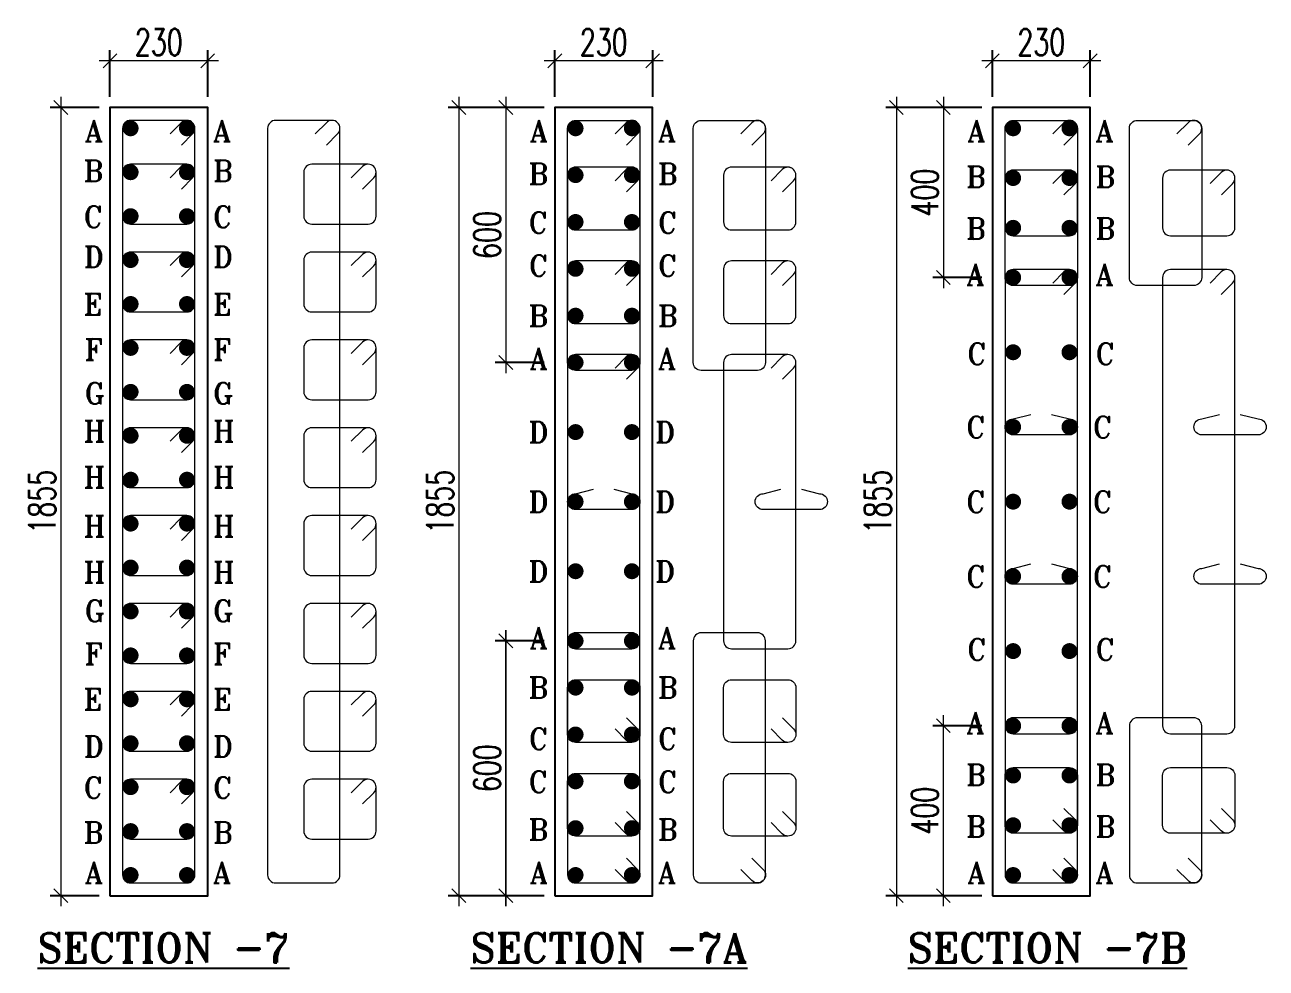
# Model space of a CAD drawing. Header units: millimetres. Extents: x 1123469 to 1752051, y -126924 to 196924.
# Drawn here: x 1603088 to 1614767, y -91979 to -83097 of the extents above; entities that cross this region are included whole.
import ezdxf

# ---------------------------------------------------------------- set-up
doc = ezdxf.new("R2010")
doc.units = ezdxf.units.MM
doc.header["$LTSCALE"] = 500
doc.header["$MEASUREMENT"] = 0
doc.header["$PDMODE"] = 34
doc.layers.get('Defpoints').update_dxf_attribs({"lineweight": 0})
doc.layers.add('DIAMENTION', color=1, linetype='Continuous', lineweight=0)
doc.layers.add('STEEL', color=7, linetype='Continuous', lineweight=20)
for name, color, linetype in [('Reinf', 4, 'Continuous'), ('S-TEXT', 3, 'Continuous'), ('TOWER AREA COLUMN.', 6, 'Continuous')]:
    doc.layers.add(name, color=color, linetype=linetype)
doc.styles.add('2MM', font='romans.shx', dxfattribs={"width": 0.7})
doc.styles.add('ROMANT', font='romant__.ttf', dxfattribs={"width": 0.9, "height": 600})
doc.dimstyles.new('SHUIB', dxfattribs={"dimtxt": 200, "dimasz": 180, "dimexe": 100, "dimexo": 250, "dimgap": 50, "dimtad": 2, "dimdec": 0, "dimzin": 1, "dimdsep": 46, "dimtxsty": '2MM', "dimblk": 'OBLIQUE', "dimcen": 0, "dimdle": 100, "dimclrd": 1, "dimclre": 1, "dimclrt": 3, "dimadec": 0, "dimazin": 0, "dimtfac": 1, "dimtdec": 0, "dimtix": 1, "dimtmove": 2, "dimatfit": 3, "dimfxl": 1, "dimtolj": 1, "dimlwd": -1, "dimarcsym": 0})

# ---------------------------------------------------------------- blocks, each defined once
blk = doc.blocks.new('_Oblique')
at = {"color": 0, "linetype": 'ByBlock', "lineweight": -2}
blk.add_line((-0.5, -0.5), (0.5, 0.5), dxfattribs=at)
blk = doc.blocks.new('*D292')
at = {"layer": 'Defpoints', "color": 0, "ltscale": 100, "transparency": 16777216}
for p in [(1603889, -83436), (1603889, -83876), (1604809, -83876)]:
    blk.add_point(p, dxfattribs=at)
at = {"layer": 'DIAMENTION', "color": 1, "lineweight": -2, "ltscale": 100, "transparency": 16777216}
for p, q in [((1603889, -83776), (1603889, -83336)), ((1604809, -83776), (1604809, -83336))]:
    blk.add_line(p, q, dxfattribs=at)
at = {"layer": 'DIAMENTION', "color": 1, "ltscale": 100, "transparency": 16777216}
blk.add_line((1604909, -83436), (1603789, -83436), dxfattribs=at)
at = {"layer": 'DIAMENTION', "color": 1, "ltscale": 100, "transparency": 16777216, "xscale": 130, "yscale": 130, "zscale": 130, "rotation": 180}
blk.add_blockref('_Oblique', (1603889, -83436), dxfattribs=at)
at = {"layer": 'DIAMENTION', "color": 1, "ltscale": 100, "transparency": 16777216, "xscale": 130, "yscale": 130, "zscale": 130}
blk.add_blockref('_Oblique', (1604809, -83436), dxfattribs=at)
at = {"layer": 'DIAMENTION', "color": 3, "ltscale": 100, "transparency": 16777216, "insert": (1604349, -83261), "char_height": 250, "attachment_point": 5, "style": '2MM'}
blk.add_mtext('\\A1;230', dxfattribs=at)
blk = doc.blocks.new('*D293')
at = {"layer": 'Defpoints', "color": 0, "ltscale": 100, "transparency": 16777216}
for p in [(1603889, -83876), (1603427, -91296), (1603889, -91296)]:
    blk.add_point(p, dxfattribs=at)
at = {"layer": 'DIAMENTION', "color": 1, "ltscale": 100, "transparency": 16777216}
blk.add_line((1603427, -83776), (1603427, -91396), dxfattribs=at)
at = {"layer": 'DIAMENTION', "color": 1, "lineweight": -2, "ltscale": 100, "transparency": 16777216}
for p, q in [((1603789, -83876), (1603327, -83876)), ((1603789, -91296), (1603327, -91296))]:
    blk.add_line(p, q, dxfattribs=at)
at = {"layer": 'DIAMENTION', "color": 1, "ltscale": 100, "transparency": 16777216, "xscale": 130, "yscale": 130, "zscale": 130}
for p, rotation in [((1603427, -83876), 90), ((1603427, -91296), 270)]:
    blk.add_blockref('_Oblique', p, dxfattribs=dict(at, rotation=rotation))
at = {"layer": 'DIAMENTION', "color": 3, "ltscale": 100, "transparency": 16777216, "insert": (1603252, -87586), "char_height": 250, "attachment_point": 5, "rotation": 90, "style": '2MM'}
blk.add_mtext('\\A1;1855', dxfattribs=at)
blk = doc.blocks.new('*D762')
at = {"layer": 'Defpoints', "color": 0, "ltscale": 100, "transparency": 16777216}
for p in [(1608075, -83436), (1608075, -83876), (1608995, -83876)]:
    blk.add_point(p, dxfattribs=at)
at = {"layer": 'DIAMENTION', "color": 1, "lineweight": -2, "ltscale": 100, "transparency": 16777216}
for p, q in [((1608075, -83776), (1608075, -83336)), ((1608995, -83776), (1608995, -83336))]:
    blk.add_line(p, q, dxfattribs=at)
at = {"layer": 'DIAMENTION', "color": 1, "ltscale": 100, "transparency": 16777216}
blk.add_line((1609095, -83436), (1607975, -83436), dxfattribs=at)
at = {"layer": 'DIAMENTION', "color": 1, "ltscale": 100, "transparency": 16777216, "xscale": 130, "yscale": 130, "zscale": 130, "rotation": 180}
blk.add_blockref('_Oblique', (1608075, -83436), dxfattribs=at)
at = {"layer": 'DIAMENTION', "color": 1, "ltscale": 100, "transparency": 16777216, "xscale": 130, "yscale": 130, "zscale": 130}
blk.add_blockref('_Oblique', (1608995, -83436), dxfattribs=at)
at = {"layer": 'DIAMENTION', "color": 3, "ltscale": 100, "transparency": 16777216, "insert": (1608535, -83261), "char_height": 250, "attachment_point": 5, "style": '2MM'}
blk.add_mtext('\\A1;230', dxfattribs=at)
blk = doc.blocks.new('*D763')
at = {"layer": 'Defpoints', "color": 0, "ltscale": 100, "transparency": 16777216}
for p in [(1608075, -83876), (1607171, -91296), (1608075, -91296)]:
    blk.add_point(p, dxfattribs=at)
at = {"layer": 'DIAMENTION', "color": 1, "ltscale": 100, "transparency": 16777216}
blk.add_line((1607171, -83776), (1607171, -91396), dxfattribs=at)
at = {"layer": 'DIAMENTION', "color": 1, "lineweight": -2, "ltscale": 100, "transparency": 16777216}
for p, q in [((1607975, -83876), (1607071, -83876)), ((1607975, -91296), (1607071, -91296))]:
    blk.add_line(p, q, dxfattribs=at)
at = {"layer": 'DIAMENTION', "color": 1, "ltscale": 100, "transparency": 16777216, "xscale": 130, "yscale": 130, "zscale": 130}
for p, rotation in [((1607171, -83876), 90), ((1607171, -91296), 270)]:
    blk.add_blockref('_Oblique', p, dxfattribs=dict(at, rotation=rotation))
at = {"layer": 'DIAMENTION', "color": 3, "ltscale": 100, "transparency": 16777216, "insert": (1606996, -87586), "char_height": 250, "attachment_point": 5, "rotation": 90, "style": '2MM'}
blk.add_mtext('\\A1;1855', dxfattribs=at)
blk = doc.blocks.new('*D764')
at = {"layer": 'Defpoints', "color": 0, "ltscale": 100, "transparency": 16777216}
for p in [(1608075, -83876), (1607613, -86276), (1608075, -86276)]:
    blk.add_point(p, dxfattribs=at)
at = {"layer": 'DIAMENTION', "color": 1, "ltscale": 100, "transparency": 16777216}
blk.add_line((1607613, -83776), (1607613, -86376), dxfattribs=at)
at = {"layer": 'DIAMENTION', "color": 1, "lineweight": -2, "ltscale": 100, "transparency": 16777216}
for p, q in [((1607975, -83876), (1607513, -83876)), ((1607975, -86276), (1607513, -86276))]:
    blk.add_line(p, q, dxfattribs=at)
at = {"layer": 'DIAMENTION', "color": 1, "ltscale": 100, "transparency": 16777216, "xscale": 130, "yscale": 130, "zscale": 130}
for p, rotation in [((1607613, -83876), 90), ((1607613, -86276), 270)]:
    blk.add_blockref('_Oblique', p, dxfattribs=dict(at, rotation=rotation))
at = {"layer": 'DIAMENTION', "color": 3, "ltscale": 100, "transparency": 16777216, "insert": (1607438, -85076), "char_height": 250, "attachment_point": 5, "rotation": 90, "style": '2MM'}
blk.add_mtext('\\A1;600', dxfattribs=at)
blk = doc.blocks.new('*D765')
at = {"layer": 'Defpoints', "color": 0, "ltscale": 100, "transparency": 16777216}
for p in [(1608075, -88896), (1607613, -91296), (1608075, -91296)]:
    blk.add_point(p, dxfattribs=at)
at = {"layer": 'DIAMENTION', "color": 1, "ltscale": 100, "transparency": 16777216}
blk.add_line((1607613, -88796), (1607613, -91396), dxfattribs=at)
at = {"layer": 'DIAMENTION', "color": 1, "lineweight": -2, "ltscale": 100, "transparency": 16777216}
for p, q in [((1607975, -88896), (1607513, -88896)), ((1607975, -91296), (1607513, -91296))]:
    blk.add_line(p, q, dxfattribs=at)
at = {"layer": 'DIAMENTION', "color": 1, "ltscale": 100, "transparency": 16777216, "xscale": 130, "yscale": 130, "zscale": 130}
for p, rotation in [((1607613, -88896), 90), ((1607613, -91296), 270)]:
    blk.add_blockref('_Oblique', p, dxfattribs=dict(at, rotation=rotation))
at = {"layer": 'DIAMENTION', "color": 3, "ltscale": 100, "transparency": 16777216, "insert": (1607438, -90096), "char_height": 250, "attachment_point": 5, "rotation": 90, "style": '2MM'}
blk.add_mtext('\\A1;600', dxfattribs=at)
blk = doc.blocks.new('*D767')
at = {"layer": 'Defpoints', "color": 0, "ltscale": 100, "transparency": 16777216}
for p in [(1612191, -83436), (1612191, -83876), (1613111, -83876)]:
    blk.add_point(p, dxfattribs=at)
at = {"layer": 'DIAMENTION', "color": 1, "lineweight": -2, "ltscale": 100, "transparency": 16777216}
for p, q in [((1612191, -83776), (1612191, -83336)), ((1613111, -83776), (1613111, -83336))]:
    blk.add_line(p, q, dxfattribs=at)
at = {"layer": 'DIAMENTION', "color": 1, "ltscale": 100, "transparency": 16777216}
blk.add_line((1613211, -83436), (1612091, -83436), dxfattribs=at)
at = {"layer": 'DIAMENTION', "color": 1, "ltscale": 100, "transparency": 16777216, "xscale": 130, "yscale": 130, "zscale": 130, "rotation": 180}
blk.add_blockref('_Oblique', (1612191, -83436), dxfattribs=at)
at = {"layer": 'DIAMENTION', "color": 1, "ltscale": 100, "transparency": 16777216, "xscale": 130, "yscale": 130, "zscale": 130}
blk.add_blockref('_Oblique', (1613111, -83436), dxfattribs=at)
at = {"layer": 'DIAMENTION', "color": 3, "ltscale": 100, "transparency": 16777216, "insert": (1612651, -83261), "char_height": 250, "attachment_point": 5, "style": '2MM'}
blk.add_mtext('\\A1;230', dxfattribs=at)
blk = doc.blocks.new('*D768')
at = {"layer": 'Defpoints', "color": 0, "ltscale": 100, "transparency": 16777216}
for p in [(1612191, -83876), (1611288, -91296), (1612191, -91296)]:
    blk.add_point(p, dxfattribs=at)
at = {"layer": 'DIAMENTION', "color": 1, "ltscale": 100, "transparency": 16777216}
blk.add_line((1611288, -83776), (1611288, -91396), dxfattribs=at)
at = {"layer": 'DIAMENTION', "color": 1, "lineweight": -2, "ltscale": 100, "transparency": 16777216}
for p, q in [((1612091, -83876), (1611188, -83876)), ((1612091, -91296), (1611188, -91296))]:
    blk.add_line(p, q, dxfattribs=at)
at = {"layer": 'DIAMENTION', "color": 1, "ltscale": 100, "transparency": 16777216, "xscale": 130, "yscale": 130, "zscale": 130}
for p, rotation in [((1611288, -83876), 90), ((1611288, -91296), 270)]:
    blk.add_blockref('_Oblique', p, dxfattribs=dict(at, rotation=rotation))
at = {"layer": 'DIAMENTION', "color": 3, "ltscale": 100, "transparency": 16777216, "insert": (1611113, -87586), "char_height": 250, "attachment_point": 5, "rotation": 90, "style": '2MM'}
blk.add_mtext('\\A1;1855', dxfattribs=at)
blk = doc.blocks.new('*D766')
at = {"layer": 'Defpoints', "color": 0, "ltscale": 100, "transparency": 16777216}
for p in [(1612191, -83876), (1611730, -85476), (1612191, -85476)]:
    blk.add_point(p, dxfattribs=at)
at = {"layer": 'DIAMENTION', "color": 1, "ltscale": 100, "transparency": 16777216}
blk.add_line((1611730, -83776), (1611730, -85576), dxfattribs=at)
at = {"layer": 'DIAMENTION', "color": 1, "lineweight": -2, "ltscale": 100, "transparency": 16777216}
for p, q in [((1612091, -83876), (1611630, -83876)), ((1612091, -85476), (1611630, -85476))]:
    blk.add_line(p, q, dxfattribs=at)
at = {"layer": 'DIAMENTION', "color": 1, "ltscale": 100, "transparency": 16777216, "xscale": 130, "yscale": 130, "zscale": 130}
for p, rotation in [((1611730, -83876), 90), ((1611730, -85476), 270)]:
    blk.add_blockref('_Oblique', p, dxfattribs=dict(at, rotation=rotation))
at = {"layer": 'DIAMENTION', "color": 3, "ltscale": 100, "transparency": 16777216, "insert": (1611555, -84676), "char_height": 250, "attachment_point": 5, "rotation": 90, "style": '2MM'}
blk.add_mtext('\\A1;400', dxfattribs=at)
blk = doc.blocks.new('*D809')
at = {"layer": 'Defpoints', "color": 0, "ltscale": 100, "transparency": 16777216}
for p in [(1607613, -88896), (1608075, -88896), (1608075, -91296)]:
    blk.add_point(p, dxfattribs=at)
at = {"layer": 'DIAMENTION', "color": 1, "ltscale": 100, "transparency": 16777216}
blk.add_line((1607613, -91396), (1607613, -88796), dxfattribs=at)
at = {"layer": 'DIAMENTION', "color": 1, "lineweight": -2, "ltscale": 100, "transparency": 16777216}
for p, q in [((1607975, -88896), (1607513, -88896)), ((1607975, -91296), (1607513, -91296))]:
    blk.add_line(p, q, dxfattribs=at)
at = {"layer": 'DIAMENTION', "color": 1, "ltscale": 100, "transparency": 16777216, "xscale": 130, "yscale": 130, "zscale": 130}
for p, rotation in [((1607613, -88896), 90), ((1607613, -91296), 270)]:
    blk.add_blockref('_Oblique', p, dxfattribs=dict(at, rotation=rotation))
at = {"layer": 'DIAMENTION', "color": 3, "ltscale": 100, "transparency": 16777216, "insert": (1607438, -90096), "char_height": 250, "attachment_point": 5, "rotation": 90, "style": '2MM'}
blk.add_mtext('\\A1;600', dxfattribs=at)
blk = doc.blocks.new('*D810')
at = {"layer": 'Defpoints', "color": 0, "ltscale": 100, "transparency": 16777216}
for p in [(1611730, -89696), (1612191, -89696), (1612191, -91296)]:
    blk.add_point(p, dxfattribs=at)
at = {"layer": 'DIAMENTION', "color": 1, "ltscale": 100, "transparency": 16777216}
blk.add_line((1611730, -91396), (1611730, -89596), dxfattribs=at)
at = {"layer": 'DIAMENTION', "color": 1, "lineweight": -2, "ltscale": 100, "transparency": 16777216}
for p, q in [((1612091, -89696), (1611630, -89696)), ((1612091, -91296), (1611630, -91296))]:
    blk.add_line(p, q, dxfattribs=at)
at = {"layer": 'DIAMENTION', "color": 1, "ltscale": 100, "transparency": 16777216, "xscale": 130, "yscale": 130, "zscale": 130}
for p, rotation in [((1611730, -89696), 90), ((1611730, -91296), 270)]:
    blk.add_blockref('_Oblique', p, dxfattribs=dict(at, rotation=rotation))
at = {"layer": 'DIAMENTION', "color": 3, "ltscale": 100, "transparency": 16777216, "insert": (1611555, -90496), "char_height": 250, "attachment_point": 5, "rotation": 90, "style": '2MM'}
blk.add_mtext('\\A1;400', dxfattribs=at)

msp = doc.modelspace()

# ---------------------------------------------------------------- linework, layer by layer
at = {"layer": 'Reinf', "color": 4, "linetype": 'ByBlock', "const_width": 75}
for points in [[(1604083.5, -84108.9, -1), (1604083.5, -84033.9, -1)], [(1604613.5, -84108.9, 1), (1604613.5, -84033.9, 1)], [(1608269.6, -84108.9, -1), (1608269.6, -84033.9, -1)], [(1608799.6, -84108.9, 1), (1608799.6, -84033.9, 1)], [(1612386.3, -84108.9, -1), (1612386.3, -84033.9, -1)], [(1612916.3, -84108.9, 1), (1612916.3, -84033.9, 1)], [(1604083.5, -84522.4, -1), (1604083.5, -84447.4, -1)], [(1604613.5, -84522.4, 1), (1604613.5, -84447.4, 1)], [(1608269.6, -84549.9, -1), (1608269.6, -84474.9, -1)], [(1608799.6, -84549.9, 1), (1608799.6, -84474.9, 1)], [(1612386.3, -84577.2, -1), (1612386.3, -84502.2, -1)], [(1612916.3, -84577.2, 1), (1612916.3, -84502.2, 1)], [(1604083.5, -84936, -1), (1604083.5, -84861, -1)], [(1604613.5, -84936, 1), (1604613.5, -84861, 1)], [(1608269.6, -84990.9, -1), (1608269.6, -84915.9, -1)], [(1608799.6, -84990.9, 1), (1608799.6, -84915.9, 1)], [(1612386.3, -85045.6, -1), (1612386.3, -84970.6, -1)], [(1612916.3, -85045.6, 1), (1612916.3, -84970.6, 1)], [(1604083.5, -85349.5, -1), (1604083.5, -85274.5, -1)], [(1604613.5, -85349.5, 1), (1604613.5, -85274.5, 1)], [(1608269.6, -85431.9, -1), (1608269.6, -85356.9, -1)], [(1608799.6, -85431.9, 1), (1608799.6, -85356.9, 1)], [(1612386.3, -85513.9, -1), (1612386.3, -85438.9, -1)], [(1612916.3, -85513.9, 1), (1612916.3, -85438.9, 1)], [(1604083.5, -85763, -1), (1604083.5, -85688, -1)], [(1604613.5, -85763, 1), (1604613.5, -85688, 1)], [(1608269.6, -85872.9, -1), (1608269.6, -85797.9, -1)], [(1608799.6, -85872.9, 1), (1608799.6, -85797.9, 1)], [(1604083.5, -86176.5, -1), (1604083.5, -86101.5, -1)], [(1604613.5, -86176.5, 1), (1604613.5, -86101.5, 1)], [(1612386.3, -86217.2, -1), (1612386.3, -86142.2, -1)], [(1612916.3, -86217.2, 1), (1612916.3, -86142.2, 1)], [(1608269.6, -86313.9, -1), (1608269.6, -86238.9, -1)], [(1608799.6, -86313.9, 1), (1608799.6, -86238.9, 1)], [(1604083.5, -86590.1, -1), (1604083.5, -86515.1, -1)], [(1604613.5, -86590.1, 1), (1604613.5, -86515.1, 1)], [(1608269.6, -86968.9, -1), (1608269.6, -86893.9, -1)], [(1608799.6, -86968.9, 1), (1608799.6, -86893.9, 1)], [(1612386.3, -86920.6, -1), (1612386.3, -86845.6, -1)], [(1612916.3, -86920.6, 1), (1612916.3, -86845.6, 1)], [(1604083.5, -87003.6, -1), (1604083.5, -86928.6, -1)], [(1604613.5, -87003.6, 1), (1604613.5, -86928.6, 1)], [(1604083.5, -87417.1, -1), (1604083.5, -87342.1, -1)], [(1604613.5, -87417.1, 1), (1604613.5, -87342.1, 1)], [(1608269.6, -87623.9, -1), (1608269.6, -87548.9, -1)], [(1608799.6, -87623.9, 1), (1608799.6, -87548.9, 1)], [(1612386.3, -87623.9, -1), (1612386.3, -87548.9, -1)], [(1612916.3, -87623.9, 1), (1612916.3, -87548.9, 1)], [(1604083.5, -87830.7, -1), (1604083.5, -87755.7, -1)], [(1604613.5, -87830.7, 1), (1604613.5, -87755.7, 1)], [(1604083.5, -88244.2, -1), (1604083.5, -88169.2, -1)], [(1604613.5, -88244.2, 1), (1604613.5, -88169.2, 1)], [(1608269.6, -88278.9, -1), (1608269.6, -88203.9, -1)], [(1608799.6, -88278.9, 1), (1608799.6, -88203.9, 1)], [(1612386.3, -88327.2, -1), (1612386.3, -88252.2, -1)], [(1612916.3, -88327.2, 1), (1612916.3, -88252.2, 1)], [(1604083.5, -88657.7, -1), (1604083.5, -88582.7, -1)], [(1604613.5, -88657.7, 1), (1604613.5, -88582.7, 1)], [(1608269.6, -88858.9, 1), (1608269.6, -88933.9, 1)], [(1608799.6, -88858.9, -1), (1608799.6, -88933.9, -1)], [(1604083.5, -89071.2, -1), (1604083.5, -88996.2, -1)], [(1604613.5, -89071.2, 1), (1604613.5, -88996.2, 1)], [(1612386.3, -89030.6, -1), (1612386.3, -88955.6, -1)], [(1612916.3, -89030.6, 1), (1612916.3, -88955.6, 1)], [(1608269.6, -89299.9, 1), (1608269.6, -89374.9, 1)], [(1608799.6, -89299.9, -1), (1608799.6, -89374.9, -1)], [(1604083.5, -89484.8, -1), (1604083.5, -89409.8, -1)], [(1604613.5, -89484.8, 1), (1604613.5, -89409.8, 1)], [(1612386.3, -89658.9, 1), (1612386.3, -89733.9, 1)], [(1612916.3, -89658.9, -1), (1612916.3, -89733.9, -1)], [(1604083.5, -89898.3, -1), (1604083.5, -89823.3, -1)], [(1604613.5, -89898.3, 1), (1604613.5, -89823.3, 1)], [(1608269.6, -89740.9, 1), (1608269.6, -89815.9, 1)], [(1608799.6, -89740.9, -1), (1608799.6, -89815.9, -1)], [(1608269.6, -90181.9, 1), (1608269.6, -90256.9, 1)], [(1608799.6, -90181.9, -1), (1608799.6, -90256.9, -1)], [(1612386.3, -90127.2, 1), (1612386.3, -90202.2, 1)], [(1612916.3, -90127.2, -1), (1612916.3, -90202.2, -1)], [(1604083.5, -90311.8, -1), (1604083.5, -90236.8, -1)], [(1604613.5, -90311.8, 1), (1604613.5, -90236.8, 1)], [(1604083.5, -90725.4, -1), (1604083.5, -90650.4, -1)], [(1604613.5, -90725.4, 1), (1604613.5, -90650.4, 1)], [(1608269.6, -90622.9, 1), (1608269.6, -90697.9, 1)], [(1608799.6, -90622.9, -1), (1608799.6, -90697.9, -1)], [(1612386.3, -90595.6, 1), (1612386.3, -90670.6, 1)], [(1612916.3, -90595.6, -1), (1612916.3, -90670.6, -1)], [(1604083.5, -91063.9, 1), (1604083.5, -91138.9, 1)], [(1604613.5, -91063.9, -1), (1604613.5, -91138.9, -1)], [(1608269.6, -91063.9, 1), (1608269.6, -91138.9, 1)], [(1608799.6, -91063.9, -1), (1608799.6, -91138.9, -1)], [(1612386.3, -91063.9, 1), (1612386.3, -91138.9, 1)], [(1612916.3, -91063.9, -1), (1612916.3, -91138.9, -1)]]:
    msp.add_lwpolyline(points, format="xyb", close=True, dxfattribs=at)
at = {"layer": 'STEEL', "color": 4, "linetype": 'ByBlock'}
for points in [[(1604083.5, -91176.4), (1604613.5, -91176.4, 0.4142136), (1604688.5, -91101.4), (1604688.5, -84071.4, 0.4142136), (1604613.5, -83996.4), (1604083.5, -83996.4, 0.4142136), (1604008.5, -84071.4), (1604008.5, -91101.4, 0.4142136)], [(1605447.9, -91176.4), (1605977.9, -91176.4, 0.4142136), (1606052.9, -91101.4), (1606052.9, -84071.4, 0.4142136), (1605977.9, -83996.4), (1605447.9, -83996.4, 0.4142136), (1605372.9, -84071.4), (1605372.9, -91101.4, 0.4142136)], [(1608269.6, -83996.4), (1608799.6, -83996.4, -0.4142136), (1608874.6, -84071.4), (1608874.6, -86276.4, -0.4142136), (1608799.6, -86351.4), (1608269.6, -86351.4, -0.4142136), (1608194.6, -86276.4), (1608194.6, -84071.4, -0.4142136)], [(1609451.2, -83996.4), (1609981.2, -83996.4, -0.4142136), (1610056.2, -84071.4), (1610056.2, -86276.4, -0.4142136), (1609981.2, -86351.4), (1609451.2, -86351.4, -0.4142136), (1609376.2, -86276.4), (1609376.2, -84071.4, -0.4142136)], [(1612386.3, -83996.4), (1612916.3, -83996.4, -0.4142136), (1612991.3, -84071.4), (1612991.3, -85476.4, -0.4142136), (1612916.3, -85551.4), (1612386.3, -85551.4, -0.4142136), (1612311.3, -85476.4), (1612311.3, -84071.4, -0.4142136)], [(1613554.9, -83996.4), (1614084.9, -83996.4, -0.4142136), (1614159.9, -84071.4), (1614159.9, -85476.4, -0.4142136), (1614084.9, -85551.4), (1613554.9, -85551.4, -0.4142136), (1613479.9, -85476.4), (1613479.9, -84071.4, -0.4142136)], [(1604083.5, -84973.5), (1604613.5, -84973.5, 0.4142136), (1604688.5, -84898.5), (1604688.5, -84484.9, 0.4142136), (1604613.5, -84409.9), (1604083.5, -84409.9, 0.4142136), (1604008.5, -84484.9), (1604008.5, -84898.5, 0.4142136)], [(1605787.9, -84973.5), (1606317.9, -84973.5, 0.4142136), (1606392.9, -84898.5), (1606392.9, -84484.9, 0.4142136), (1606317.9, -84409.9), (1605787.9, -84409.9, 0.4142136), (1605712.9, -84484.9), (1605712.9, -84898.5, 0.4142136)], [(1608269.6, -85028.4), (1608799.6, -85028.4, 0.4142136), (1608874.6, -84953.4), (1608874.6, -84512.4, 0.4142136), (1608799.6, -84437.4), (1608269.6, -84437.4, 0.4142136), (1608194.6, -84512.4), (1608194.6, -84953.4, 0.4142136)], [(1609737.5, -85028.4), (1610267.5, -85028.4, 0.4142136), (1610342.5, -84953.4), (1610342.5, -84512.4, 0.4142136), (1610267.5, -84437.4), (1609737.5, -84437.4, 0.4142136), (1609662.5, -84512.4), (1609662.5, -84953.4, 0.4142136)], [(1612386.3, -85083.1), (1612916.3, -85083.1, 0.4142136), (1612991.3, -85008.1), (1612991.3, -84539.7, 0.4142136), (1612916.3, -84464.7), (1612386.3, -84464.7, 0.4142136), (1612311.3, -84539.7), (1612311.3, -85008.1, 0.4142136)], [(1613867, -85083.1), (1614397, -85083.1, 0.4142136), (1614472, -85008.1), (1614472, -84539.7, 0.4142136), (1614397, -84464.7), (1613867, -84464.7, 0.4142136), (1613792, -84539.7), (1613792, -85008.1, 0.4142136)], [(1604083.5, -85800.5), (1604613.5, -85800.5, 0.4142136), (1604688.5, -85725.5), (1604688.5, -85312, 0.4142136), (1604613.5, -85237), (1604083.5, -85237, 0.4142136), (1604008.5, -85312), (1604008.5, -85725.5, 0.4142136)], [(1605787.9, -85800.5), (1606317.9, -85800.5, 0.4142136), (1606392.9, -85725.5), (1606392.9, -85312, 0.4142136), (1606317.9, -85237), (1605787.9, -85237, 0.4142136), (1605712.9, -85312), (1605712.9, -85725.5, 0.4142136)], [(1608269.6, -85910.4), (1608799.6, -85910.4, 0.4142136), (1608874.6, -85835.4), (1608874.6, -85394.4, 0.4142136), (1608799.6, -85319.4), (1608269.6, -85319.4, 0.4142136), (1608194.6, -85394.4), (1608194.6, -85835.4, 0.4142136)], [(1609737.5, -85910.4), (1610267.5, -85910.4, 0.4142136), (1610342.5, -85835.4), (1610342.5, -85394.4, 0.4142136), (1610267.5, -85319.4), (1609737.5, -85319.4, 0.4142136), (1609662.5, -85394.4), (1609662.5, -85835.4, 0.4142136)], [(1612386.3, -89771.4), (1612916.3, -89771.4, 0.4142136), (1612991.3, -89696.4), (1612991.3, -85476.4, 0.4142136), (1612916.3, -85401.4), (1612386.3, -85401.4, 0.4142136), (1612311.3, -85476.4), (1612311.3, -89696.4, 0.4142136)], [(1613867, -89771.4), (1614397, -89771.4, 0.4142136), (1614472, -89696.4), (1614472, -85476.4, 0.4142136), (1614397, -85401.4), (1613867, -85401.4, 0.4142136), (1613792, -85476.4), (1613792, -89696.4, 0.4142136)], [(1604083.5, -86627.6), (1604613.5, -86627.6, 0.4142136), (1604688.5, -86552.6), (1604688.5, -86139, 0.4142136), (1604613.5, -86064), (1604083.5, -86064, 0.4142136), (1604008.5, -86139), (1604008.5, -86552.6, 0.4142136)], [(1605787.9, -86627.6), (1606317.9, -86627.6, 0.4142136), (1606392.9, -86552.6), (1606392.9, -86139, 0.4142136), (1606317.9, -86064), (1605787.9, -86064, 0.4142136), (1605712.9, -86139), (1605712.9, -86552.6, 0.4142136)], [(1608269.6, -88971.4), (1608799.6, -88971.4, 0.4142136), (1608874.6, -88896.4), (1608874.6, -86276.4, 0.4142136), (1608799.6, -86201.4), (1608269.6, -86201.4, 0.4142136), (1608194.6, -86276.4), (1608194.6, -88896.4, 0.4142136)], [(1609737.5, -88971.4), (1610267.5, -88971.4, 0.4142136), (1610342.5, -88896.4), (1610342.5, -86276.4, 0.4142136), (1610267.5, -86201.4), (1609737.5, -86201.4, 0.4142136), (1609662.5, -86276.4), (1609662.5, -88896.4, 0.4142136)], [(1604083.5, -87454.6), (1604613.5, -87454.6, 0.4142136), (1604688.5, -87379.6), (1604688.5, -86966.1, 0.4142136), (1604613.5, -86891.1), (1604083.5, -86891.1, 0.4142136), (1604008.5, -86966.1), (1604008.5, -87379.6, 0.4142136)], [(1605787.9, -87454.6), (1606317.9, -87454.6, 0.4142136), (1606392.9, -87379.6), (1606392.9, -86966.1, 0.4142136), (1606317.9, -86891.1), (1605787.9, -86891.1, 0.4142136), (1605712.9, -86966.1), (1605712.9, -87379.6, 0.4142136)], [(1604083.5, -88281.7), (1604613.5, -88281.7, 0.4142136), (1604688.5, -88206.7), (1604688.5, -87793.2, 0.4142136), (1604613.5, -87718.2), (1604083.5, -87718.2, 0.4142136), (1604008.5, -87793.2), (1604008.5, -88206.7, 0.4142136)], [(1605787.9, -88281.7), (1606317.9, -88281.7, 0.4142136), (1606392.9, -88206.7), (1606392.9, -87793.2, 0.4142136), (1606317.9, -87718.2), (1605787.9, -87718.2, 0.4142136), (1605712.9, -87793.2), (1605712.9, -88206.7, 0.4142136)], [(1604083.5, -89108.7), (1604613.5, -89108.7, 0.4142136), (1604688.5, -89033.7), (1604688.5, -88620.2, 0.4142136), (1604613.5, -88545.2), (1604083.5, -88545.2, 0.4142136), (1604008.5, -88620.2), (1604008.5, -89033.7, 0.4142136)], [(1605787.9, -89108.7), (1606317.9, -89108.7, 0.4142136), (1606392.9, -89033.7), (1606392.9, -88620.2, 0.4142136), (1606317.9, -88545.2), (1605787.9, -88545.2, 0.4142136), (1605712.9, -88620.2), (1605712.9, -89033.7, 0.4142136)], [(1608269.6, -91176.4), (1608799.6, -91176.4, 0.4142136), (1608874.6, -91101.4), (1608874.6, -88896.4, 0.4142136), (1608799.6, -88821.4), (1608269.6, -88821.4, 0.4142136), (1608194.6, -88896.4), (1608194.6, -91101.4, 0.4142136)], [(1609451.2, -91176.4), (1609981.2, -91176.4, 0.4142136), (1610056.2, -91101.4), (1610056.2, -88896.4, 0.4142136), (1609981.2, -88821.4), (1609451.2, -88821.4, 0.4142136), (1609376.2, -88896.4), (1609376.2, -91101.4, 0.4142136)], [(1608269.6, -89262.4), (1608799.6, -89262.4, -0.4142136), (1608874.6, -89337.4), (1608874.6, -89778.4, -0.4142136), (1608799.6, -89853.4), (1608269.6, -89853.4, -0.4142136), (1608194.6, -89778.4), (1608194.6, -89337.4, -0.4142136)], [(1609737.5, -89262.4), (1610267.5, -89262.4, -0.4142136), (1610342.5, -89337.4), (1610342.5, -89778.4, -0.4142136), (1610267.5, -89853.4), (1609737.5, -89853.4, -0.4142136), (1609662.5, -89778.4), (1609662.5, -89337.4, -0.4142136)], [(1604083.5, -89935.8), (1604613.5, -89935.8, 0.4142136), (1604688.5, -89860.8), (1604688.5, -89447.3, 0.4142136), (1604613.5, -89372.3), (1604083.5, -89372.3, 0.4142136), (1604008.5, -89447.3), (1604008.5, -89860.8, 0.4142136)], [(1605787.9, -89935.8), (1606317.9, -89935.8, 0.4142136), (1606392.9, -89860.8), (1606392.9, -89447.3, 0.4142136), (1606317.9, -89372.3), (1605787.9, -89372.3, 0.4142136), (1605712.9, -89447.3), (1605712.9, -89860.8, 0.4142136)], [(1612386.3, -91176.4), (1612916.3, -91176.4, 0.4142136), (1612991.3, -91101.4), (1612991.3, -89696.4, 0.4142136), (1612916.3, -89621.4), (1612386.3, -89621.4, 0.4142136), (1612311.3, -89696.4), (1612311.3, -91101.4, 0.4142136)], [(1613554.9, -91176.4), (1614084.9, -91176.4, 0.4142136), (1614159.9, -91101.4), (1614159.9, -89696.4, 0.4142136), (1614084.9, -89621.4), (1613554.9, -89621.4, 0.4142136), (1613479.9, -89696.4), (1613479.9, -91101.4, 0.4142136)], [(1608269.6, -90144.4), (1608799.6, -90144.4, -0.4142136), (1608874.6, -90219.4), (1608874.6, -90660.4, -0.4142136), (1608799.6, -90735.4), (1608269.6, -90735.4, -0.4142136), (1608194.6, -90660.4), (1608194.6, -90219.4, -0.4142136)], [(1609737.5, -90144.4), (1610267.5, -90144.4, -0.4142136), (1610342.5, -90219.4), (1610342.5, -90660.4, -0.4142136), (1610267.5, -90735.4), (1609737.5, -90735.4, -0.4142136), (1609662.5, -90660.4), (1609662.5, -90219.4, -0.4142136)], [(1612386.3, -90089.7), (1612916.3, -90089.7, -0.4142136), (1612991.3, -90164.7), (1612991.3, -90633.1, -0.4142136), (1612916.3, -90708.1), (1612386.3, -90708.1, -0.4142136), (1612311.3, -90633.1), (1612311.3, -90164.7, -0.4142136)], [(1613867, -90089.7), (1614397, -90089.7, -0.4142136), (1614472, -90164.7), (1614472, -90633.1, -0.4142136), (1614397, -90708.1), (1613867, -90708.1, -0.4142136), (1613792, -90633.1), (1613792, -90164.7, -0.4142136)], [(1604083.5, -90762.9), (1604613.5, -90762.9, 0.4142136), (1604688.5, -90687.9), (1604688.5, -90274.3, 0.4142136), (1604613.5, -90199.3), (1604083.5, -90199.3, 0.4142136), (1604008.5, -90274.3), (1604008.5, -90687.9, 0.4142136)], [(1605787.9, -90762.9), (1606317.9, -90762.9, 0.4142136), (1606392.9, -90687.9), (1606392.9, -90274.3, 0.4142136), (1606317.9, -90199.3), (1605787.9, -90199.3, 0.4142136), (1605712.9, -90274.3), (1605712.9, -90687.9, 0.4142136)]]:
    msp.add_lwpolyline(points, format="xyb", close=True, dxfattribs=at)
for points in [[(1604561.5, -84229.6), (1604666.7, -84124.4, 0.4142136), (1604666.7, -84018.4), (1604666.7, -84018.4, 0.4142136), (1604560.6, -84018.4), (1604455.4, -84123.6)], [(1605925.8, -84229.6), (1606031.1, -84124.4, 0.4142136), (1606031.1, -84018.4), (1606031.1, -84018.4, 0.4142136), (1605925, -84018.4), (1605819.8, -84123.6)], [(1608747.5, -84229.6), (1608852.7, -84124.4, 0.4142136), (1608852.7, -84018.4), (1608852.7, -84018.4, 0.4142136), (1608746.7, -84018.4), (1608641.5, -84123.6)], [(1609929.2, -84229.6), (1610034.4, -84124.4, 0.4142136), (1610034.4, -84018.4), (1610034.4, -84018.4, 0.4142136), (1609928.4, -84018.4), (1609823.1, -84123.6)], [(1612864.3, -84229.6), (1612969.5, -84124.4, 0.4142136), (1612969.5, -84018.4), (1612969.5, -84018.4, 0.4142136), (1612863.4, -84018.4), (1612758.2, -84123.6)], [(1614032.9, -84229.6), (1614138.1, -84124.4, 0.4142136), (1614138.1, -84018.4), (1614138.1, -84018.4, 0.4142136), (1614032, -84018.4), (1613926.8, -84123.6)], [(1604561.5, -84643.2), (1604666.7, -84538, 0.4142136), (1604666.7, -84431.9), (1604666.7, -84431.9, 0.4142136), (1604560.6, -84431.9), (1604455.4, -84537.1)], [(1606265.8, -84643.2), (1606371.1, -84538, 0.4142136), (1606371.1, -84431.9), (1606371.1, -84431.9, 0.4142136), (1606265, -84431.9), (1606159.8, -84537.1)], [(1608747.5, -84670.6), (1608852.7, -84565.4, 0.4142136), (1608852.7, -84459.4), (1608852.7, -84459.4, 0.4142136), (1608746.7, -84459.4), (1608641.5, -84564.6)], [(1610215.5, -84670.6), (1610320.7, -84565.4, 0.4142136), (1610320.7, -84459.4), (1610320.7, -84459.4, 0.4142136), (1610214.6, -84459.4), (1610109.4, -84564.6)], [(1612864.3, -84698), (1612969.5, -84592.8, 0.4142136), (1612969.5, -84486.7), (1612969.5, -84486.7, 0.4142136), (1612863.4, -84486.7), (1612758.2, -84591.9)], [(1614344.9, -84698), (1614450.2, -84592.8, 0.4142136), (1614450.2, -84486.7), (1614450.2, -84486.7, 0.4142136), (1614344.1, -84486.7), (1614238.9, -84591.9)], [(1604561.5, -85470.2), (1604666.7, -85365, 0.4142136), (1604666.7, -85259), (1604666.7, -85259, 0.4142136), (1604560.6, -85259), (1604455.4, -85364.2)], [(1606265.8, -85470.2), (1606371.1, -85365, 0.4142136), (1606371.1, -85259), (1606371.1, -85259, 0.4142136), (1606265, -85259), (1606159.8, -85364.2)], [(1608747.5, -85552.6), (1608852.7, -85447.4, 0.4142136), (1608852.7, -85341.4), (1608852.7, -85341.4, 0.4142136), (1608746.7, -85341.4), (1608641.5, -85446.6)], [(1610215.5, -85552.6), (1610320.7, -85447.4, 0.4142136), (1610320.7, -85341.4), (1610320.7, -85341.4, 0.4142136), (1610214.6, -85341.4), (1610109.4, -85446.6)], [(1612864.1, -85634.6), (1612969.4, -85529.4, 0.4142136), (1612969.4, -85423.4), (1612969.4, -85423.4, 0.4142136), (1612863.3, -85423.4), (1612758.1, -85528.6)], [(1614344.8, -85634.6), (1614450, -85529.4, 0.4142136), (1614450, -85423.4), (1614450, -85423.4, 0.4142136), (1614344, -85423.4), (1614238.7, -85528.6)], [(1604561.5, -86297.3), (1604666.7, -86192.1, 0.4142136), (1604666.7, -86086), (1604666.7, -86086, 0.4142136), (1604560.6, -86086), (1604455.4, -86191.2)], [(1606265.8, -86297.3), (1606371.1, -86192.1, 0.4142136), (1606371.1, -86086), (1606371.1, -86086, 0.4142136), (1606265, -86086), (1606159.8, -86191.2)], [(1608747.4, -86434.6), (1608852.6, -86329.4, 0.4142136), (1608852.6, -86223.4), (1608852.6, -86223.4, 0.4142136), (1608746.5, -86223.4), (1608641.3, -86328.6)], [(1610215.4, -86434.6), (1610320.6, -86329.4, 0.4142136), (1610320.6, -86223.4), (1610320.6, -86223.4, 0.4142136), (1610214.5, -86223.4), (1610109.3, -86328.6)], [(1612746, -86765.8), (1612916.3, -86808.1, -0.4142136), (1612991.3, -86883.1), (1612991.3, -86883.1, -0.4142136), (1612916.3, -86958.1), (1612386.3, -86958.1, -0.4142136), (1612311.3, -86883.1), (1612311.3, -86883.1, -0.4142136), (1612386.3, -86808.1), (1612553.6, -86765.8)], [(1614521.4, -86765.8), (1614691.7, -86808.1, -0.4142136), (1614766.7, -86883.1), (1614766.7, -86883.1, -0.4142136), (1614691.7, -86958.1), (1614161.7, -86958.1, -0.4142136), (1614086.7, -86883.1), (1614086.7, -86883.1, -0.4142136), (1614161.7, -86808.1), (1614329, -86765.8)], [(1604561.5, -87124.4), (1604666.7, -87019.1, 0.4142136), (1604666.7, -86913.1), (1604666.7, -86913.1, 0.4142136), (1604560.6, -86913.1), (1604455.4, -87018.3)], [(1606265.8, -87124.4), (1606371.1, -87019.1, 0.4142136), (1606371.1, -86913.1), (1606371.1, -86913.1, 0.4142136), (1606265, -86913.1), (1606159.8, -87018.3)], [(1608629.3, -87469.2), (1608799.6, -87511.4, -0.4142136), (1608874.6, -87586.4), (1608874.6, -87586.4, -0.4142136), (1608799.6, -87661.4), (1608269.6, -87661.4, -0.4142136), (1608194.6, -87586.4), (1608194.6, -87586.4, -0.4142136), (1608269.6, -87511.4), (1608436.8, -87469.2)], [(1610393.8, -87469.2), (1610564.1, -87511.4, -0.4142136), (1610639.1, -87586.4), (1610639.1, -87586.4, -0.4142136), (1610564.1, -87661.4), (1610034.1, -87661.4, -0.4142136), (1609959.1, -87586.4), (1609959.1, -87586.4, -0.4142136), (1610034.1, -87511.4), (1610201.3, -87469.2)], [(1604561.5, -87951.4), (1604666.7, -87846.2, 0.4142136), (1604666.7, -87740.1), (1604666.7, -87740.1, 0.4142136), (1604560.6, -87740.1), (1604455.4, -87845.3)], [(1606265.8, -87951.4), (1606371.1, -87846.2, 0.4142136), (1606371.1, -87740.1), (1606371.1, -87740.1, 0.4142136), (1606265, -87740.1), (1606159.8, -87845.3)], [(1612746, -88172.5), (1612916.3, -88214.7, -0.4142136), (1612991.3, -88289.7), (1612991.3, -88289.7, -0.4142136), (1612916.3, -88364.7), (1612386.3, -88364.7, -0.4142136), (1612311.3, -88289.7), (1612311.3, -88289.7, -0.4142136), (1612386.3, -88214.7), (1612553.6, -88172.5)], [(1614521.4, -88172.5), (1614691.7, -88214.7, -0.4142136), (1614766.7, -88289.7), (1614766.7, -88289.7, -0.4142136), (1614691.7, -88364.7), (1614161.7, -88364.7, -0.4142136), (1614086.7, -88289.7), (1614086.7, -88289.7, -0.4142136), (1614161.7, -88214.7), (1614329, -88172.5)], [(1604561.5, -88778.5), (1604666.7, -88673.3, 0.4142136), (1604666.7, -88567.2), (1604666.7, -88567.2, 0.4142136), (1604560.6, -88567.2), (1604455.4, -88672.4)], [(1606265.8, -88778.5), (1606371.1, -88673.3, 0.4142136), (1606371.1, -88567.2), (1606371.1, -88567.2, 0.4142136), (1606265, -88567.2), (1606159.8, -88672.4)], [(1604561.5, -89605.5), (1604666.7, -89500.3, 0.4142136), (1604666.7, -89394.2), (1604666.7, -89394.2, 0.4142136), (1604560.6, -89394.2), (1604455.4, -89499.5)], [(1606265.8, -89605.5), (1606371.1, -89500.3, 0.4142136), (1606371.1, -89394.2), (1606371.1, -89394.2, 0.4142136), (1606265, -89394.2), (1606159.8, -89499.5)], [(1608747.5, -89620.1), (1608852.7, -89725.4, -0.4142136), (1608852.7, -89831.4), (1608852.7, -89831.4, -0.4142136), (1608746.7, -89831.4), (1608641.5, -89726.2)], [(1610215.5, -89620.1), (1610320.7, -89725.4, -0.4142136), (1610320.7, -89831.4), (1610320.7, -89831.4, -0.4142136), (1610214.6, -89831.4), (1610109.4, -89726.2)], [(1604561.5, -90432.6), (1604666.7, -90327.4, 0.4142136), (1604666.7, -90221.3), (1604666.7, -90221.3, 0.4142136), (1604560.6, -90221.3), (1604455.4, -90326.5)], [(1606265.8, -90432.6), (1606371.1, -90327.4, 0.4142136), (1606371.1, -90221.3), (1606371.1, -90221.3, 0.4142136), (1606265, -90221.3), (1606159.8, -90326.5)], [(1608747.5, -90502.1), (1608852.7, -90607.4, -0.4142136), (1608852.7, -90713.4), (1608852.7, -90713.4, -0.4142136), (1608746.7, -90713.4), (1608641.5, -90608.2)], [(1610215.5, -90502.1), (1610320.7, -90607.4, -0.4142136), (1610320.7, -90713.4), (1610320.7, -90713.4, -0.4142136), (1610214.6, -90713.4), (1610109.4, -90608.2)], [(1612864.3, -90474.8), (1612969.5, -90580, -0.4142136), (1612969.5, -90686.1), (1612969.5, -90686.1, -0.4142136), (1612863.4, -90686.1), (1612758.2, -90580.9)], [(1614344.9, -90474.8), (1614450.2, -90580, -0.4142136), (1614450.2, -90686.1), (1614450.2, -90686.1, -0.4142136), (1614344.1, -90686.1), (1614238.9, -90580.9)], [(1608747.5, -90943.1), (1608852.7, -91048.4, -0.4142136), (1608852.7, -91154.4), (1608852.7, -91154.4, -0.4142136), (1608746.7, -91154.4), (1608641.5, -91049.2)], [(1609929.2, -90943.1), (1610034.4, -91048.4, -0.4142136), (1610034.4, -91154.4), (1610034.4, -91154.4, -0.4142136), (1609928.4, -91154.4), (1609823.1, -91049.2)], [(1612864.3, -90943.1), (1612969.5, -91048.4, -0.4142136), (1612969.5, -91154.4), (1612969.5, -91154.4, -0.4142136), (1612863.4, -91154.4), (1612758.2, -91049.2)], [(1614032.9, -90943.1), (1614138.1, -91048.4, -0.4142136), (1614138.1, -91154.4), (1614138.1, -91154.4, -0.4142136), (1614032, -91154.4), (1613926.8, -91049.2)]]:
    msp.add_lwpolyline(points, format="xyb", dxfattribs=at)
at = {"layer": 'TOWER AREA COLUMN.', "color": 3}
for points in [[(1603888.5, -91296.4), (1604808.5, -91296.4), (1604808.5, -83876.4), (1603888.5, -83876.4)], [(1608074.6, -91296.4), (1608994.6, -91296.4), (1608994.6, -83876.4), (1608074.6, -83876.4)], [(1612191.3, -91296.4), (1613111.3, -91296.4), (1613111.3, -83876.4), (1612191.3, -83876.4)]]:
    msp.add_lwpolyline(points, close=True, dxfattribs=at)

# ---------------------------------------------------------------- texts
at = {"layer": 'S-TEXT', "color": 1, "style": 'ROMANT'}
for s, height, p in [('A', 200, (1603651.6, -84195.6, 0)), ('A', 200, (1604857.4, -84195.6, 0)), ('A', 200, (1607837.7, -84195.6, 0)), ('A', 200, (1609043.4, -84195.6, 0)), ('A', 200, (1611954.4, -84195.6, 0)), ('A', 200, (1613160.2, -84195.6, 0)), ('B', 200, (1603640, -84572.4, 0)), ('B', 200, (1604857.4, -84572.4, 0)), ('B', 200, (1607826.1, -84599.9, 0)), ('B', 200, (1609043.4, -84599.9, 0)), ('B', 200, (1611942.9, -84627.2, 0)), ('B', 200, (1613160.2, -84627.2, 0)), ('C', 200, (1603640, -85005.1, 0)), ('C', 200, (1604857.4, -85005.1, 0)), ('C', 200, (1607826.1, -85060.1, 0)), ('C', 200, (1609043.4, -85060.1, 0)), ('B', 200, (1611942.9, -85114.7, 0)), ('B', 200, (1613160.2, -85114.7, 0)), ('D', 200, (1603642.3, -85382.4, 0)), ('D', 200, (1604857.4, -85382.4, 0)), ('C', 200, (1607828.3, -85464.8, 0)), ('C', 200, (1609043.4, -85464.8, 0)), ('A', 200, (1611945.1, -85546.8, 0)), ('A', 200, (1613160.2, -85546.8, 0)), ('E', 200, (1603640, -85826.9, 0)), ('E', 200, (1604857.4, -85826.9, 0)), ('B', 200, (1607826.1, -85936.8, 0)), ('B', 200, (1609043.4, -85936.8, 0)), ('F', 200, (1603649.5, -86254.1, 0)), ('F', 200, (1604857.4, -86254.1, 0)), ('A', 200, (1607835.6, -86338.1, 0)), ('A', 200, (1609043.4, -86338.1, 0)), ('C', 200, (1611952.3, -86294.8, 0)), ('C', 200, (1613160.2, -86294.8, 0)), ('G', 200, (1603649.5, -86666.2, 0)), ('G', 200, (1604857.4, -86666.2, 0)), ('H', 200, (1603640, -87022.5, 0)), ('H', 200, (1604857.4, -87022.5, 0)), ('D', 200, (1607826.1, -87032.8, 0)), ('D', 200, (1609017.7, -87032.8, 0)), ('C', 200, (1611942.9, -86984.5, 0)), ('C', 200, (1613134.4, -86984.5, 0)), ('H', 200, (1603640, -87456.1, 0)), ('H', 200, (1604857.4, -87456.1, 0)), ('D', 200, (1607826.1, -87687.8, 0)), ('D', 200, (1609017.7, -87687.8, 0)), ('C', 200, (1611942.9, -87687.8, 0)), ('C', 200, (1613134.4, -87687.8, 0)), ('H', 200, (1603640, -87916.7, 0)), ('H', 200, (1604857.4, -87916.7, 0)), ('H', 200, (1603640, -88350.3, 0)), ('H', 200, (1604857.4, -88350.3, 0)), ('D', 200, (1607826.1, -88342.8, 0)), ('D', 200, (1609017.7, -88342.8, 0)), ('C', 200, (1611942.9, -88391.1, 0)), ('C', 200, (1613134.4, -88391.1, 0)), ('G', 200, (1603649.5, -88714.6, 0)), ('G', 200, (1604857.4, -88714.6, 0)), ('A', 200, (1607835.6, -88967.5, 0)), ('A', 200, (1609043.4, -88967.5, 0)), ('F', 200, (1603649.5, -89118.7, 0)), ('F', 200, (1604857.4, -89118.7, 0)), ('C', 200, (1611952.3, -89078, 0)), ('C', 200, (1613160.2, -89078, 0)), ('B', 200, (1607826.1, -89436, 0)), ('B', 200, (1609043.4, -89436, 0)), ('E', 200, (1603640, -89545.9, 0)), ('E', 200, (1604857.4, -89545.9, 0)), ('A', 200, (1611945.1, -89767.8, 0)), ('A', 200, (1613160.2, -89767.8, 0)), ('D', 200, (1603642.3, -89990.4, 0)), ('D', 200, (1604857.4, -89990.4, 0)), ('C', 200, (1607828.3, -89918.9, 0)), ('C', 200, (1609043.4, -89918.9, 0)), ('C', 200, (1607826.1, -90323.7, 0)), ('C', 200, (1609043.4, -90323.7, 0)), ('B', 200, (1611942.9, -90258.1, 0)), ('B', 200, (1613160.2, -90258.1, 0)), ('C', 200, (1603640, -90378.6, 0)), ('C', 200, (1604857.4, -90378.6, 0)), ('B', 200, (1603640, -90800.4, 0)), ('B', 200, (1604857.4, -90800.4, 0)), ('B', 200, (1607826.1, -90772.9, 0)), ('B', 200, (1609043.4, -90772.9, 0)), ('B', 200, (1611942.9, -90745.6, 0)), ('B', 200, (1613160.2, -90745.6, 0)), ('A', 200, (1603651.6, -91177.2, 0)), ('A', 200, (1604857.4, -91177.2, 0)), ('A', 200, (1607837.7, -91177.2, 0)), ('A', 200, (1609043.4, -91177.2, 0)), ('A', 200, (1611954.4, -91177.2, 0)), ('A', 200, (1613160.2, -91177.2, 0)), ('%%USECTION -7', 275, (1603208.5, -91923.5, -9.7)), ('%%USECTION -7A', 275, (1607282.6, -91923.5, -9.7)), ('%%USECTION -7B', 275, (1611395.1, -91923.5, -9.7))]:
    msp.add_text(s, height=height, dxfattribs=at).set_placement(p)

# ---------------------------------------------------------------- dimensions: what is measured, and where the dimension line sits
at = {"layer": 'DIAMENTION', "ltscale": 100}
for base, p1, p2, picture, middle in [((1603888.5, -83436.1), (1604808.5, -83876.4), (1603888.5, -83876.4), '*D292', (1604348.5, -83261.1)), ((1608074.6, -83436.1), (1608994.6, -83876.4), (1608074.6, -83876.4), '*D762', (1608534.6, -83261.1)), ((1612191.3, -83436.1), (1613111.3, -83876.4), (1612191.3, -83876.4), '*D767', (1612651.3, -83261.1))]:
    dim = msp.add_linear_dim(base=base, p1=p1, p2=p2, dimstyle='SHUIB', override={"dimtxt": 250, "dimasz": 130, "dimexo": 100, "dimlfac": 0.25, "dimtmove": 0}, dxfattribs=at)
    dim.commit()
    dim.dimension.update_dxf_attribs({"geometry": picture, "text_midpoint": middle})
for base, p1, p2, angle, picture, middle in [((1603427.4, -91296.4), (1603888.5, -83876.4), (1603888.5, -91296.4), 90, '*D293', (1603252.4, -87586.4)), ((1607171, -91296.4), (1608074.6, -83876.4), (1608074.6, -91296.4), 90, '*D763', (1606996, -87586.4)), ((1607613.4, -86276.4), (1608074.6, -83876.4), (1608074.6, -86276.4), 90, '*D764', (1607438.4, -85076.4)), ((1611287.7, -91296.4), (1612191.3, -83876.4), (1612191.3, -91296.4), 90, '*D768', (1611112.7, -87586.4)), ((1611730.2, -85476.4), (1612191.3, -83876.4), (1612191.3, -85476.4), 90, '*D766', (1611555.2, -84676.4)), ((1607613.4, -91296.4), (1608074.6, -88896.4), (1608074.6, -91296.4), 90, '*D765', (1607438.4, -90096.4)), ((1607613.4, -88896.4), (1608074.6, -91296.4), (1608074.6, -88896.4), 270, '*D809', (1607438.4, -90096.4)), ((1611730.2, -89696.4), (1612191.3, -91296.4), (1612191.3, -89696.4), 270, '*D810', (1611555.2, -90496.4))]:
    dim = msp.add_linear_dim(base=base, p1=p1, p2=p2, angle=angle, dimstyle='SHUIB', override={"dimtxt": 250, "dimasz": 130, "dimexo": 100, "dimlfac": 0.25, "dimtmove": 0}, dxfattribs=at)
    dim.commit()
    dim.dimension.update_dxf_attribs({"geometry": picture, "text_midpoint": middle})

doc.saveas('drawing.dxf')
